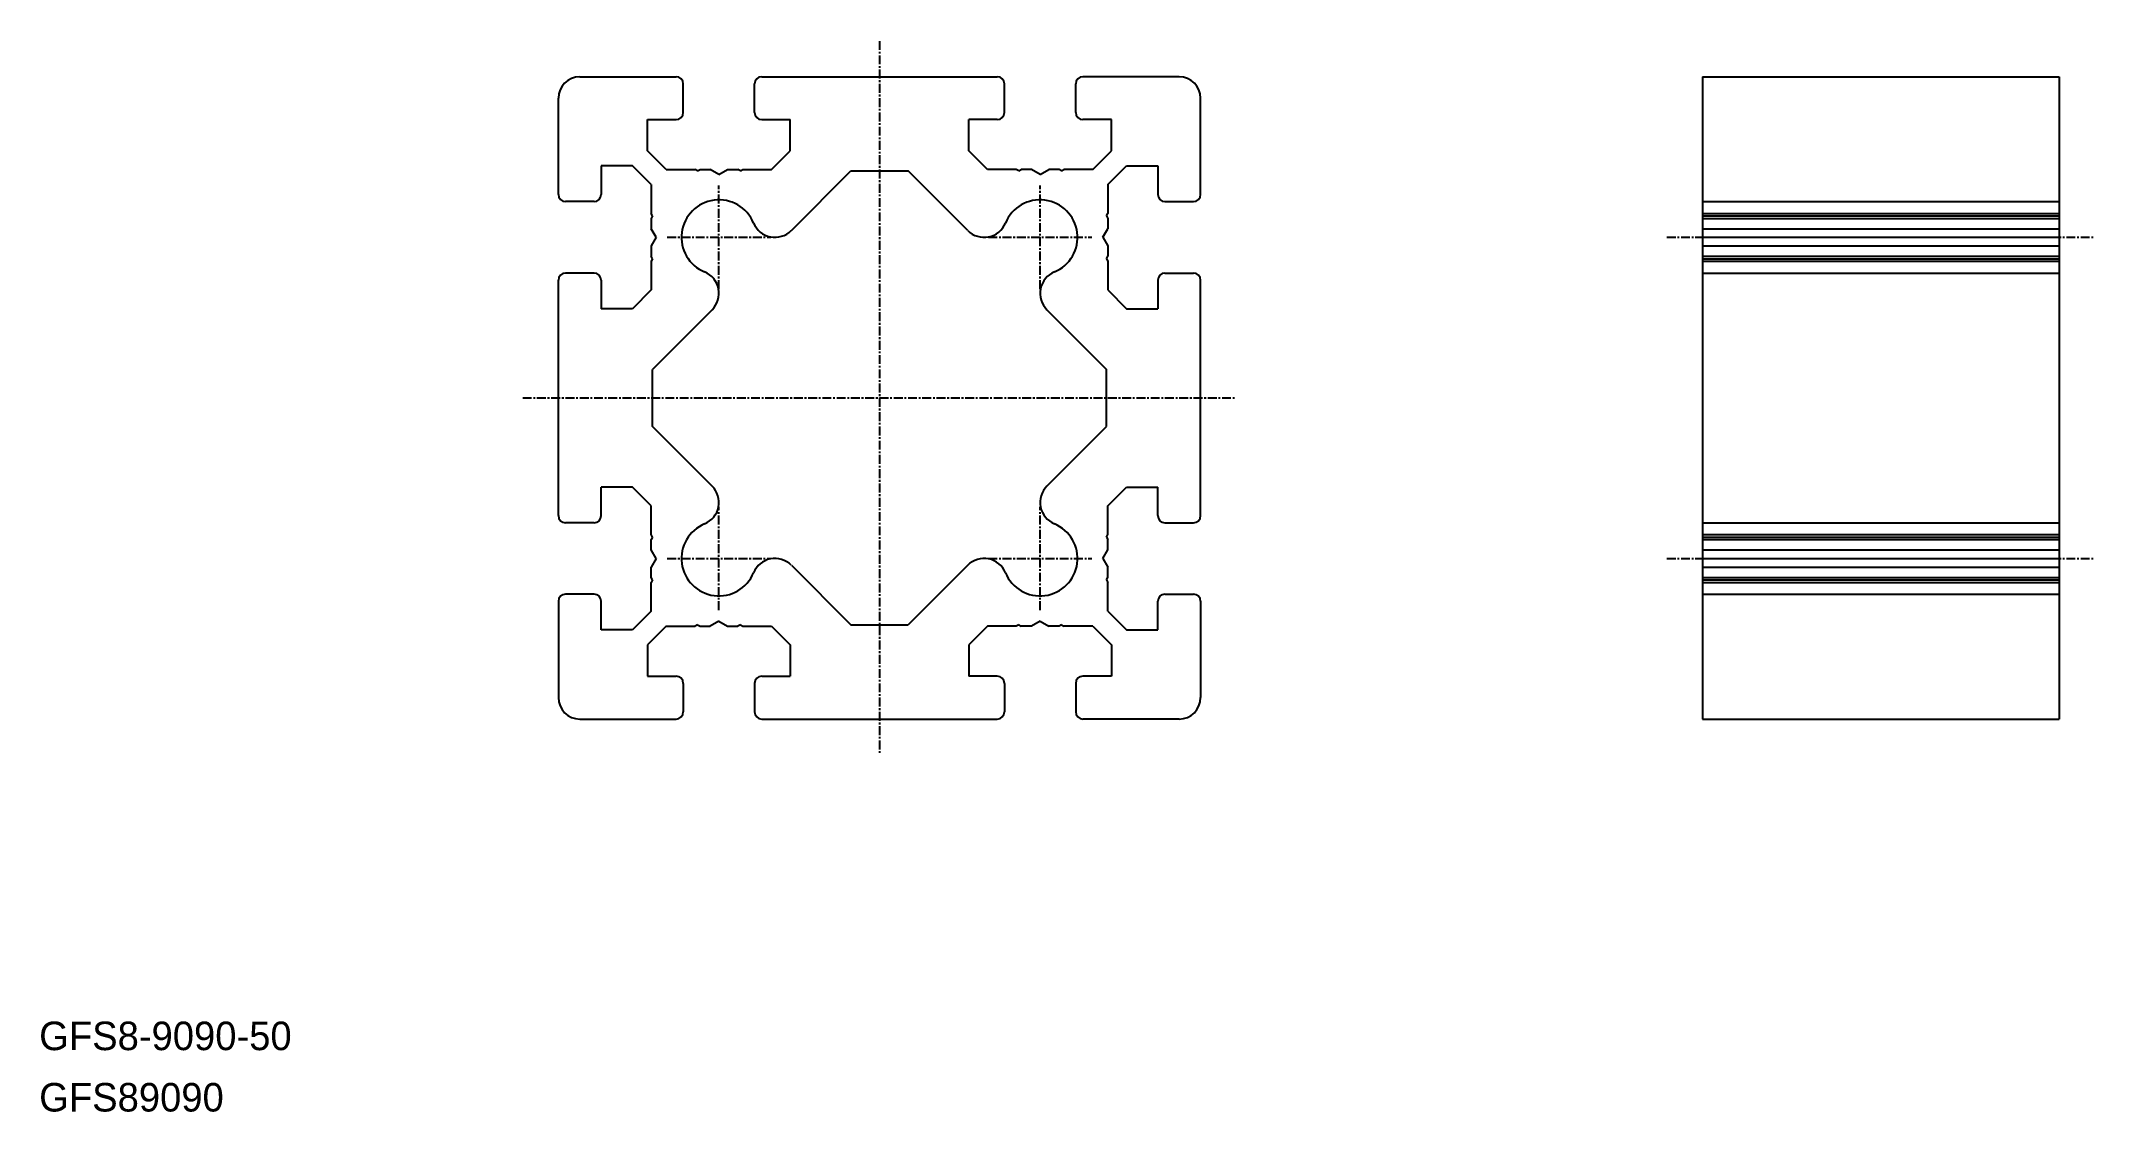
# Model space of a CAD drawing. Extents: x 0 to 288, y 0 to 150.
import ezdxf

# ---------------------------------------------------------------- set-up
doc = ezdxf.new("R2010")
doc.units = 0
doc.linetypes.add('CENTER', pattern=[2, 1.25, -0.25, 0.25, -0.25])
doc.layers.get('0').update_dxf_attribs({"linetype": 'CONTINUOUS'})
doc.layers.add('CENTER', color=1, linetype='CENTER')

msp = doc.modelspace()

# ---------------------------------------------------------------- linework, layer by layer
at = {"color": 7, "linetype": 'CONTINUOUS'}
for p, q in [((75.75, 145), (89.25, 145)), ((90.25, 140), (90.25, 144)), ((100.25, 140), (100.25, 144)), ((101.25, 145), (134.25, 145)), ((135.25, 140), (135.25, 144)), ((145.25, 140), (145.25, 144)), ((159.75, 145), (146.25, 145)), ((233.06, 145), (283.06, 145)), ((233.06, 145), (233.06, 55)), ((283.06, 145), (283.06, 55)), ((72.75, 128.5), (72.75, 142)), ((162.75, 128.5), (162.75, 142)), ((85.25, 134.62), (85.25, 139)), ((85.25, 139), (89.25, 139)), ((101.25, 139), (105.25, 139)), ((105.25, 134.62), (105.25, 139)), ((130.25, 134.62), (130.25, 139)), ((134.25, 139), (130.25, 139)), ((150.25, 139), (146.25, 139)), ((150.25, 134.62), (150.25, 139)), ((78.75, 132.5), (78.75, 128.5)), ((83.13, 132.5), (78.75, 132.5)), ((85.75, 129.88), (83.13, 132.5)), ((87.88, 132), (85.25, 134.62)), ((102.63, 132), (105.25, 134.62)), ((132.88, 132), (130.25, 134.62)), ((147.63, 132), (150.25, 134.62)), ((149.75, 129.88), (152.38, 132.5)), ((152.38, 132.5), (156.75, 132.5)), ((156.75, 132.5), (156.75, 128.5)), ((85.75, 129.88), (85.75, 125.85)), ((87.88, 132), (91.91, 132)), ((92.25, 131.8), (91.91, 132)), ((92.25, 131.8), (92.6, 132)), ((92.6, 132), (94.04, 132)), ((95.25, 131.3), (94.04, 132)), ((95.25, 131.3), (96.47, 132)), ((96.47, 132), (97.91, 132)), ((98.25, 131.8), (97.91, 132)), ((98.25, 131.8), (98.6, 132)), ((98.6, 132), (102.63, 132)), ((105.4, 123.45), (113.75, 131.81)), ((113.75, 131.81), (121.75, 131.81)), ((130.11, 123.45), (121.75, 131.81)), ((136.91, 132), (132.88, 132)), ((137.25, 131.8), (136.91, 132)), ((137.25, 131.8), (137.6, 132)), ((139.04, 132), (137.6, 132)), ((140.25, 131.3), (139.04, 132)), ((140.25, 131.3), (141.47, 132)), ((142.91, 132), (141.47, 132)), ((143.25, 131.8), (142.91, 132)), ((143.25, 131.8), (143.6, 132)), ((147.63, 132), (143.6, 132)), ((149.75, 129.88), (149.75, 125.85)), ((77.75, 127.5), (73.75, 127.5)), ((157.75, 127.5), (161.75, 127.5)), ((233.06, 127.5), (283.06, 127.5)), ((85.95, 125.5), (85.75, 125.85)), ((85.95, 125.5), (85.75, 125.15)), ((85.75, 125.15), (85.75, 123.71)), ((149.55, 125.5), (149.75, 125.85)), ((149.55, 125.5), (149.75, 125.15)), ((149.75, 125.15), (149.75, 123.71)), ((233.06, 125.85), (283.06, 125.85)), ((233.06, 125.5), (283.06, 125.5)), ((233.06, 125.15), (283.06, 125.15)), ((86.45, 122.5), (85.75, 123.71)), ((86.45, 122.5), (85.75, 121.29)), ((85.75, 121.29), (85.75, 119.85)), ((149.05, 122.5), (149.75, 123.71)), ((149.05, 122.5), (149.75, 121.29)), ((149.75, 121.29), (149.75, 119.85)), ((233.06, 123.71), (283.06, 123.71)), ((233.06, 122.5), (283.06, 122.5)), ((233.06, 121.29), (283.06, 121.29)), ((85.95, 119.5), (85.75, 119.85)), ((85.95, 119.5), (85.75, 119.15)), ((85.75, 119.15), (85.75, 115.12)), ((149.55, 119.5), (149.75, 119.85)), ((149.55, 119.5), (149.75, 119.15)), ((149.75, 119.15), (149.75, 115.12)), ((233.06, 119.85), (283.06, 119.85)), ((233.06, 119.5), (283.06, 119.5)), ((233.06, 119.15), (283.06, 119.15)), ((72.75, 83.5), (72.75, 116.5)), ((77.75, 117.5), (73.75, 117.5)), ((78.75, 116.5), (78.75, 112.5)), ((85.75, 115.12), (83.13, 112.5)), ((149.75, 115.12), (152.38, 112.5)), ((156.75, 116.5), (156.75, 112.5)), ((157.75, 117.5), (161.75, 117.5)), ((162.75, 83.5), (162.75, 116.5)), ((233.06, 117.5), (283.06, 117.5)), ((83.13, 112.5), (78.75, 112.5)), ((94.3, 112.36), (85.95, 104)), ((141.2, 112.36), (149.56, 104)), ((152.38, 112.5), (156.75, 112.5)), ((85.95, 96), (85.95, 104)), ((149.56, 96), (149.56, 104)), ((94.3, 87.64), (85.95, 96)), ((141.2, 87.64), (149.56, 96)), ((78.75, 83.5), (78.75, 87.5)), ((83.13, 87.5), (78.75, 87.5)), ((85.75, 84.88), (83.13, 87.5)), ((149.75, 84.88), (152.38, 87.5)), ((152.38, 87.5), (156.75, 87.5)), ((156.75, 83.5), (156.75, 87.5)), ((85.75, 80.85), (85.75, 84.88)), ((149.75, 80.85), (149.75, 84.88)), ((77.75, 82.5), (73.75, 82.5)), ((85.95, 80.5), (85.75, 80.85)), ((149.55, 80.5), (149.75, 80.85)), ((157.75, 82.5), (161.75, 82.5)), ((233.06, 82.5), (283.06, 82.5)), ((233.06, 80.85), (283.06, 80.85)), ((85.95, 80.5), (85.75, 80.15)), ((85.75, 78.71), (85.75, 80.15)), ((86.45, 77.5), (85.75, 78.71)), ((149.05, 77.5), (149.75, 78.71)), ((149.55, 80.5), (149.75, 80.15)), ((149.75, 78.71), (149.75, 80.15)), ((233.06, 80.5), (283.06, 80.5)), ((233.06, 80.15), (283.06, 80.15)), ((233.06, 78.71), (283.06, 78.71)), ((86.45, 77.5), (85.75, 76.29)), ((85.75, 74.85), (85.75, 76.29)), ((85.95, 74.5), (85.75, 74.85)), ((105.4, 76.55), (113.75, 68.19)), ((130.11, 76.55), (121.75, 68.19)), ((149.05, 77.5), (149.75, 76.29)), ((149.55, 74.5), (149.75, 74.85)), ((149.75, 74.85), (149.75, 76.29)), ((233.06, 77.5), (283.06, 77.5)), ((233.06, 76.29), (283.06, 76.29)), ((233.06, 74.85), (283.06, 74.85)), ((77.75, 72.5), (73.75, 72.5)), ((85.95, 74.5), (85.75, 74.15)), ((85.75, 70.12), (85.75, 74.15)), ((149.55, 74.5), (149.75, 74.15)), ((149.75, 70.12), (149.75, 74.15)), ((157.75, 72.5), (161.75, 72.5)), ((233.06, 74.5), (283.06, 74.5)), ((233.06, 74.15), (283.06, 74.15)), ((233.06, 72.5), (283.06, 72.5)), ((72.75, 71.5), (72.75, 58)), ((78.75, 67.5), (78.75, 71.5)), ((85.75, 70.12), (83.13, 67.5)), ((149.75, 70.12), (152.38, 67.5)), ((156.75, 67.5), (156.75, 71.5)), ((162.75, 71.5), (162.75, 58)), ((83.13, 67.5), (78.75, 67.5)), ((87.88, 68), (85.25, 65.38)), ((87.88, 68), (91.91, 68)), ((92.25, 68.2), (91.91, 68)), ((92.25, 68.2), (92.6, 68)), ((92.6, 68), (94.04, 68)), ((95.25, 68.7), (94.04, 68)), ((95.25, 68.7), (96.47, 68)), ((96.47, 68), (97.91, 68)), ((98.25, 68.2), (97.91, 68)), ((98.25, 68.2), (98.6, 68)), ((98.6, 68), (102.63, 68)), ((102.63, 68), (105.25, 65.38)), ((113.75, 68.19), (121.75, 68.19)), ((132.88, 68), (130.25, 65.38)), ((136.91, 68), (132.88, 68)), ((137.25, 68.2), (136.91, 68)), ((137.25, 68.2), (137.6, 68)), ((139.04, 68), (137.6, 68)), ((140.25, 68.7), (139.04, 68)), ((140.25, 68.7), (141.47, 68)), ((142.91, 68), (141.47, 68)), ((143.25, 68.2), (142.91, 68)), ((143.25, 68.2), (143.6, 68)), ((147.63, 68), (143.6, 68)), ((147.63, 68), (150.25, 65.38)), ((152.38, 67.5), (156.75, 67.5)), ((85.25, 65.38), (85.25, 61)), ((105.25, 65.38), (105.25, 61)), ((130.25, 65.38), (130.25, 61)), ((150.25, 65.38), (150.25, 61)), ((85.25, 61), (89.25, 61)), ((101.25, 61), (105.25, 61)), ((134.25, 61), (130.25, 61)), ((150.25, 61), (146.25, 61)), ((90.25, 60), (90.25, 56)), ((100.25, 60), (100.25, 56)), ((135.25, 60), (135.25, 56)), ((145.25, 60), (145.25, 56)), ((75.75, 55), (89.25, 55)), ((101.25, 55), (134.25, 55)), ((159.75, 55), (146.25, 55)), ((233.06, 55), (283.06, 55))]:
    msp.add_line(p, q, dxfattribs=at)
for centre, radius, start, end in [((75.75, 142), 3, 90, 180), ((89.25, 144), 1, 0, 90), ((101.25, 144), 1, 90, 180), ((134.25, 144), 1, 0, 90), ((146.25, 144), 1, 90, 180), ((159.75, 142), 3, 0, 90), ((89.25, 140), 1, 270, 0), ((101.25, 140), 1, 180, 270), ((134.25, 140), 1, 270, 0), ((146.25, 140), 1, 180, 270), ((73.75, 128.5), 1, 180, 270), ((77.75, 128.5), 1, 270, 0), ((95.25, 122.5), 5.25, 22.4464, 247.5536), ((140.25, 122.5), 5.25, 292.4464, 157.5536), ((157.75, 128.5), 1, 180, 270), ((161.75, 128.5), 1, 270, 0), ((103.1, 125.74), 3.24, 202.4464, 315), ((132.41, 125.74), 3.24, 225, 337.5536), ((73.75, 116.5), 1, 90, 180), ((77.75, 116.5), 1, 0, 90), ((92.01, 114.65), 3.24, 315, 67.5536), ((143.5, 114.65), 3.24, 112.4464, 225), ((157.75, 116.5), 1, 90, 180), ((161.75, 116.5), 1, 0, 90), ((92.01, 85.35), 3.24, 292.4464, 45), ((143.5, 85.35), 3.24, 135, 247.5536), ((73.75, 83.5), 1, 180, 270), ((77.75, 83.5), 1, 270, 0), ((157.75, 83.5), 1, 180, 270), ((161.75, 83.5), 1, 270, 0), ((95.25, 77.5), 5.25, 112.4464, 337.5536), ((140.25, 77.5), 5.25, 202.4464, 67.5536), ((103.1, 74.26), 3.24, 45, 157.5536), ((132.41, 74.26), 3.24, 22.4464, 135), ((73.75, 71.5), 1, 90, 180), ((77.75, 71.5), 1, 0, 90), ((157.75, 71.5), 1, 90, 180), ((161.75, 71.5), 1, 0, 90), ((89.25, 60), 1, 360, 90), ((101.25, 60), 1, 90, 180), ((134.25, 60), 1, 0, 90), ((146.25, 60), 1, 90, 180), ((75.75, 58), 3, 180, 270), ((159.75, 58), 3, 270, 0), ((89.25, 56), 1, 270, 360), ((101.25, 56), 1, 180, 270), ((134.25, 56), 1, 270, 0), ((146.25, 56), 1, 180, 270)]:
    msp.add_arc(centre, radius, start, end, dxfattribs=at)
at = {"layer": 'CENTER', "color": 1, "linetype": 'CENTER'}
for p, q in [((117.75, 150), (117.75, 50)), ((95.25, 115.25), (95.25, 129.75)), ((140.25, 115.25), (140.25, 129.75)), ((88, 122.5), (102.5, 122.5)), ((133, 122.5), (147.5, 122.5)), ((228.06, 122.5), (288.06, 122.5)), ((67.75, 100), (167.75, 100)), ((95.25, 70.25), (95.25, 84.75)), ((140.25, 70.25), (140.25, 84.75)), ((88, 77.5), (102.5, 77.5)), ((133, 77.5), (147.5, 77.5)), ((228.06, 77.5), (288.06, 77.5))]:
    msp.add_line(p, q, dxfattribs=at)

# ---------------------------------------------------------------- texts
at = {"color": 7, "linetype": 'CONTINUOUS'}
for s, p in [('GFS8-9090-50', (0, 8.6)), ('GFS89090', (0, 0))]:
    msp.add_text(s, height=4, dxfattribs=at).set_placement(p)

doc.saveas('drawing.dxf')
